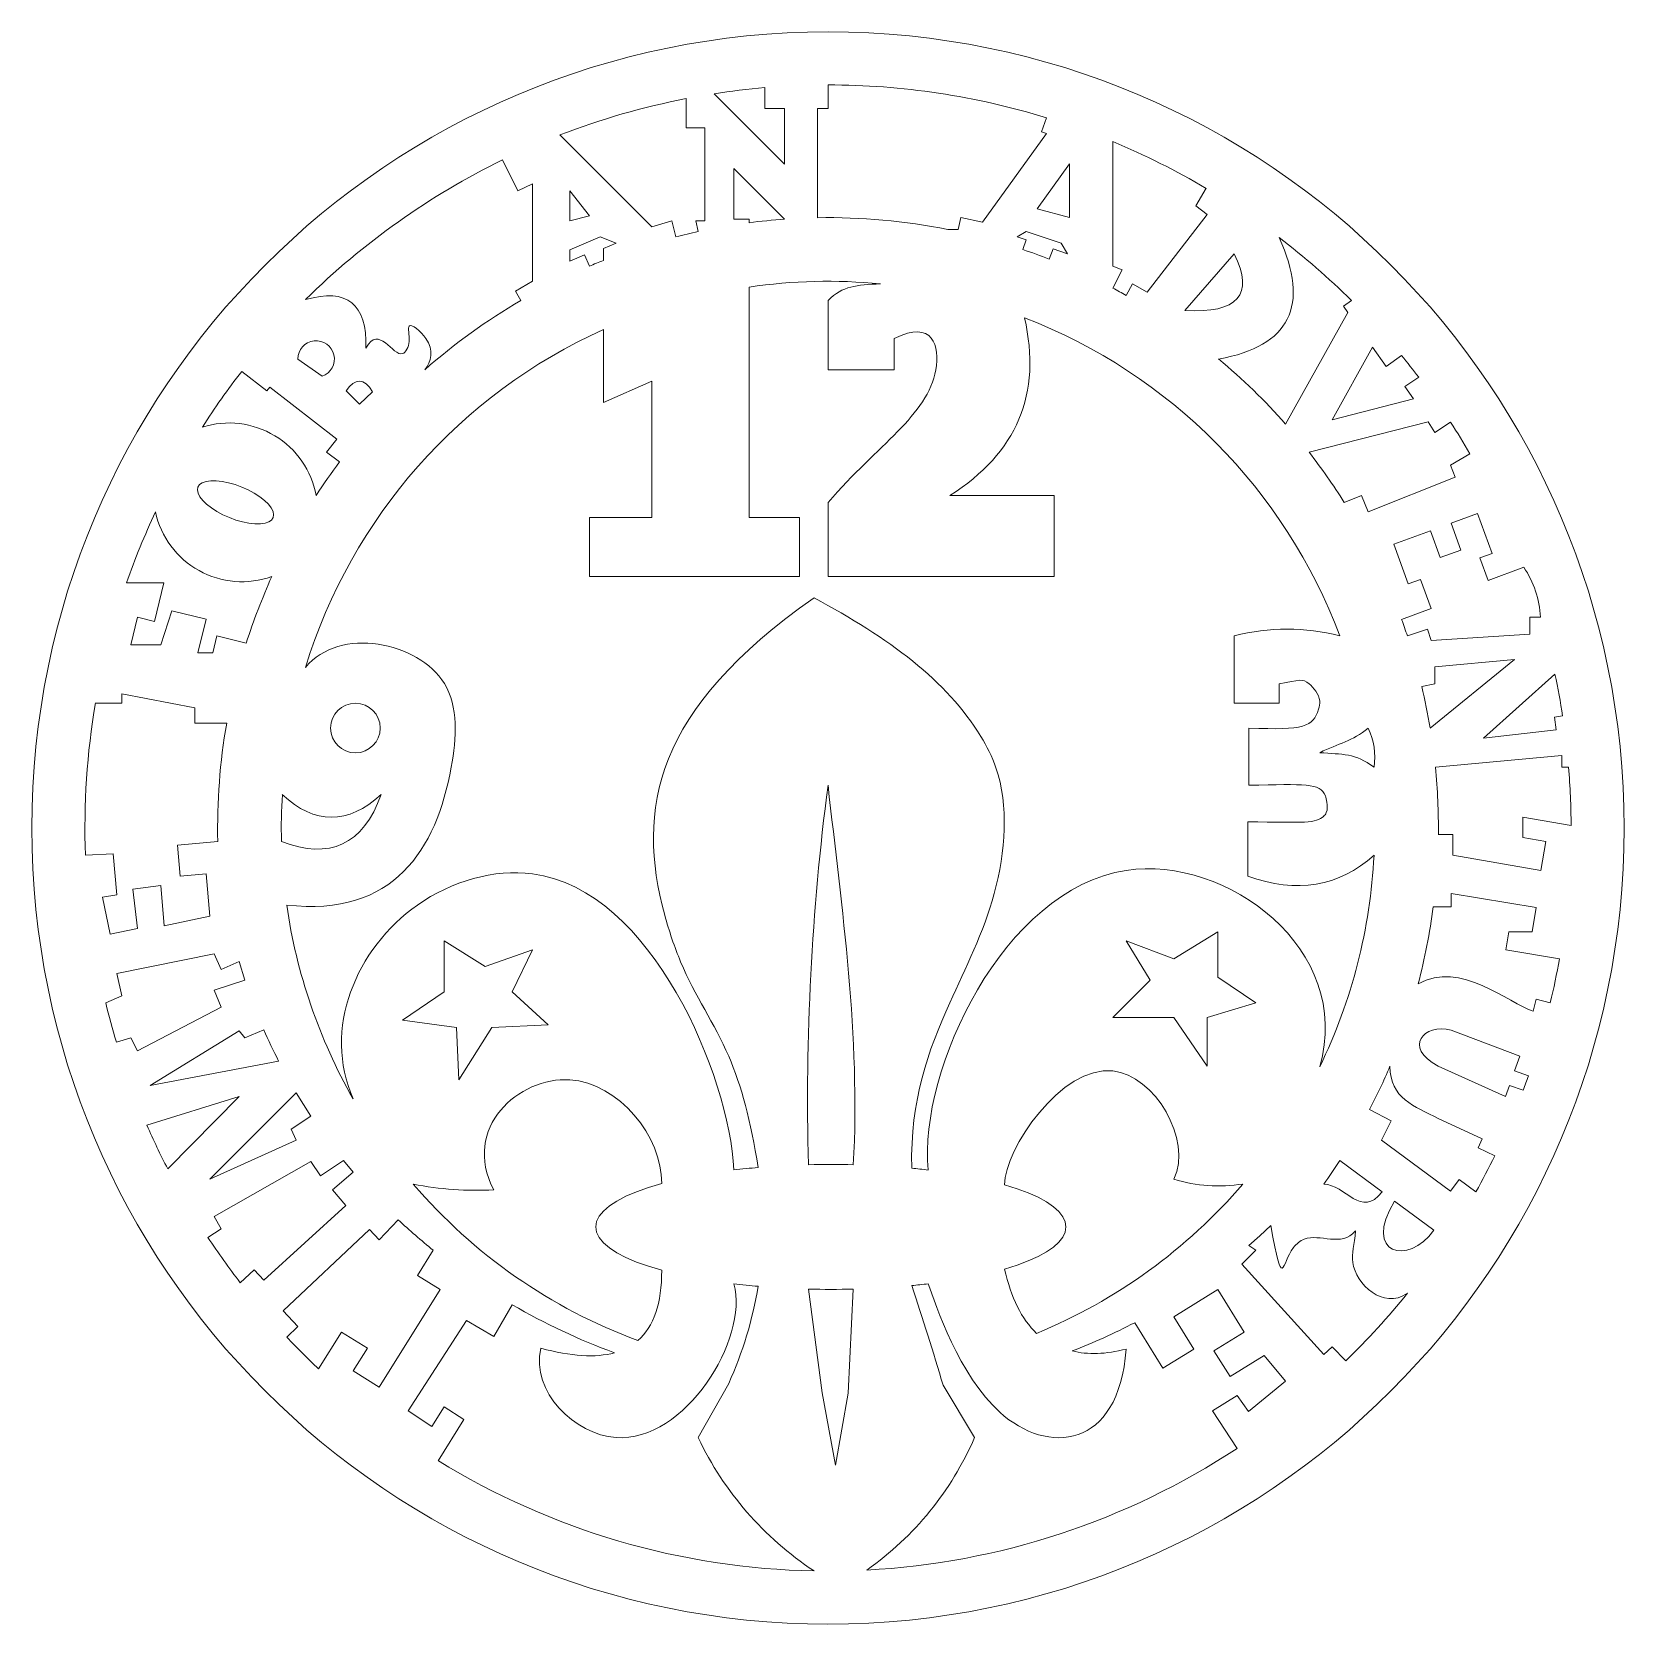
# Model space of a CAD drawing. Header units: millimetres. Extents: x -150 to 150, y -150 to 150.
import ezdxf

# ---------------------------------------------------------------- set-up
doc = ezdxf.new("R2010")
doc.units = ezdxf.units.MM

msp = doc.modelspace()

# ---------------------------------------------------------------- linework, layer by layer
at = {"color": 7, "linetype": 'Continuous', "lineweight": 15}
for p, q in [((-21.47, 138.34), (-8.17, 125.05)), ((-11.92, 135.57), (-11.92, 139.49)), ((0, 140), (0, 135.57)), ((-26.73, 131.93), (-26.73, 137.42)), ((-8.17, 135.57), (-11.92, 135.57)), ((-8.17, 125.05), (-8.17, 135.57)), ((0, 135.57), (-1.96, 135.57)), ((-1.96, 135.57), (-1.96, 114.98)), ((40.25, 131.15), (41.19, 133.8)), ((-50.5, 130.57), (-33.17, 113.24)), ((-23.23, 131.93), (-26.73, 131.93)), ((-23.23, 114.4), (-23.23, 131.93)), ((29.09, 114.12), (41.15, 130.84)), ((41.15, 130.84), (40.25, 131.15)), ((53.64, 129.31), (53.64, 105.85)), ((-61.31, 125.86), (-58.46, 120.02)), ((-17.72, 124.25), (-17.72, 114.71)), ((-8.17, 114.71), (-17.72, 124.25)), ((45.51, 125.12), (39.41, 116.66)), ((45.51, 115), (45.51, 125.12)), ((-58.46, 120.02), (-55.67, 121.38)), ((-55.67, 121.38), (-55.67, 103.01)), ((-44.96, 115.35), (-48.64, 120.02)), ((-48.64, 120.02), (-48.64, 114.4)), ((69.31, 117.23), (71.25, 120.52)), ((71.45, 115.58), (69.31, 117.23)), ((-48.64, 114.4), (-44.96, 115.35)), ((-33.17, 113.24), (-29.43, 114.4)), ((-29.43, 114.4), (-28.65, 111.37)), ((-24.46, 112.37), (-24.9, 114.4)), ((-24.9, 114.4), (-23.23, 114.4)), ((-17.72, 114.71), (-14.88, 114.71)), ((-14.88, 114.71), (-14.88, 114.03)), ((24.55, 112.77), (25.03, 115)), ((25.03, 115), (29.09, 114.12)), ((39.41, 116.66), (45.51, 115)), ((60.16, 100.98), (71.45, 115.58)), ((-48.64, 108.95), (-42.92, 111.37)), ((-42.92, 111.37), (-39.91, 110.16)), ((22.56, 112.77), (24.55, 112.77)), ((35.62, 111.37), (37.36, 112.39)), ((37.32, 110.8), (35.62, 111.37)), ((37.36, 112.39), (43.94, 110.18)), ((-48.64, 106.78), (-48.64, 108.95)), ((-39.91, 110.16), (-42.3, 109.15)), ((-42.3, 109.15), (-42.3, 106.94)), ((36.71, 108.98), (37.32, 110.8)), ((42.41, 109.09), (41.67, 107.18)), ((45.1, 108.18), (42.41, 109.09)), ((43.94, 110.18), (45.1, 108.18)), ((67.21, 97.5), (76.52, 108.18)), ((-45.85, 107.96), (-48.64, 106.78)), ((-44.96, 105.85), (-45.85, 107.96)), ((53.64, 105.85), (55.45, 105.15)), ((55.45, 105.15), (53.64, 101.72)), ((-55.67, 103.01), (-58.88, 101.14)), ((56.18, 100.35), (57.4, 102.53)), ((57.4, 102.53), (60.16, 100.98)), ((-58.88, 101.14), (-57.85, 99.39)), ((-14.88, 58.48), (-14.88, 101.92)), ((0, 86.32), (0, 99.39)), ((98.6, 99.39), (97.11, 98.33)), ((97.94, 97.15), (86.22, 76.1)), ((97.11, 98.33), (97.94, 97.15)), ((-42.3, 93.91), (-42.3, 80.14)), ((12.47, 92.22), (12.47, 86.32)), ((102.59, 90.58), (94.97, 76.89)), ((105.16, 86.95), (102.59, 90.58)), ((-99.87, 88.36), (-95.29, 85.12)), ((108.07, 89), (105.16, 86.95)), ((-110.45, 86.03), (-105.72, 82.34)), ((-42.3, 80.14), (-33.17, 84.18)), ((-33.17, 84.18), (-33.17, 58.48)), ((12.47, 86.32), (0, 86.32)), ((108.65, 83.19), (111.3, 84.92)), ((-105.72, 82.34), (-105.16, 83.06)), ((-105.16, 83.06), (-92.56, 73.24)), ((-90.78, 82.34), (-88.29, 79.86)), ((-88.29, 79.86), (-85.81, 82.16)), ((110.31, 80.84), (108.65, 83.19)), ((94.97, 76.89), (110.31, 80.84)), ((90.63, 70.79), (113.05, 76.55)), ((113.05, 76.55), (114.36, 74.54)), ((114.36, 74.54), (117.29, 76.44)), ((-92.56, 73.24), (-94.48, 70.79)), ((-94.48, 70.79), (-92.03, 68.96)), ((117.29, 68.36), (120.95, 70.5)), ((101.76, 59.55), (118.19, 66.1)), ((118.19, 66.1), (117.29, 68.36)), ((0, 47.38), (0, 61.35)), ((22.97, 62.65), (42.63, 62.65)), ((42.63, 62.65), (42.63, 47.38)), ((97.27, 61.35), (100.52, 62.65)), ((100.52, 62.65), (101.76, 59.55)), ((-44.96, 58.48), (-44.96, 47.38)), ((-33.17, 58.48), (-44.96, 58.48)), ((-5.39, 58.48), (-14.88, 58.48)), ((-5.39, 47.38), (-5.39, 58.48)), ((117.42, 57.41), (122.4, 59.23)), ((119.26, 52.36), (117.42, 57.41)), ((122.4, 59.23), (125.13, 51.74)), ((106.61, 53.48), (113.51, 55.99)), ((113.51, 55.99), (115.34, 50.94)), ((109.33, 45.99), (106.61, 53.48)), ((115.34, 50.94), (119.26, 52.36)), ((125.13, 51.74), (122.83, 50.9)), ((122.83, 50.9), (124.39, 46.63)), ((124.39, 46.63), (131.09, 49.14)), ((-132.15, 46.21), (-125.13, 46.21)), ((-125.13, 46.21), (-126.91, 38.93)), ((-44.96, 47.38), (-5.39, 47.38)), ((42.63, 47.38), (0, 47.38)), ((111.63, 46.83), (109.33, 45.99)), ((113.63, 41.33), (111.63, 46.83)), ((-130.11, 39.71), (-131.38, 34.49)), ((-126.91, 38.93), (-130.11, 39.71)), ((-125.71, 34.49), (-123.61, 40.92)), ((-123.61, 40.92), (-117.16, 39.35)), ((-117.16, 39.35), (-118.7, 33.02)), ((108.07, 39.31), (113.63, 41.33)), ((132.25, 36.51), (132.25, 39.71)), ((132.25, 39.71), (134.25, 39.71)), ((-115.93, 33.02), (-115.16, 36.19)), ((-115.16, 36.19), (-109.6, 34.83)), ((76.52, 36.19), (76.52, 23.55)), ((109.16, 36.19), (112.92, 37.43)), ((112.92, 37.43), (113.63, 35.3)), ((113.63, 35.3), (132.25, 36.51)), ((-131.38, 34.49), (-125.71, 34.49)), ((-118.7, 33.02), (-115.93, 33.02)), ((129.37, 31.75), (113.45, 18.84)), ((114.36, 30.38), (129.37, 31.75)), ((114.36, 27.17), (114.36, 30.38)), ((85, 23.55), (85, 27.17)), ((111.86, 26.69), (114.36, 27.17)), ((136.97, 28.97), (123.5, 16.9)), ((-133.06, 25.27), (-119.27, 22.65)), ((-133.06, 23.55), (-133.06, 25.27)), ((-138, 23.55), (-133.06, 23.55)), ((-119.27, 22.65), (-119.27, 19.77)), ((76.52, 23.55), (85, 23.55)), ((136.89, 20.89), (138.4, 21.12)), ((-119.27, 19.77), (-113.29, 19.77)), ((79.29, 18.84), (79.29, 8.06)), ((123.5, 16.9), (137.17, 18.47)), ((137.17, 18.47), (136.89, 20.89)), ((114.43, 11.43), (138.28, 13.65)), ((138.28, 13.65), (138.28, 11.43)), ((138.28, 11.43), (139.53, 11.43)), ((79.07, 1.17), (79.07, -9.06)), ((130.88, -1.76), (130.88, 2.03)), ((130.88, 2.03), (140, 0.45)), ((-114.97, -2.55), (-122.56, -3.23)), ((114.99, -1.2), (117.7, -1.2)), ((117.7, -1.2), (117.7, -5.12)), ((135.25, -2.52), (130.88, -1.76)), ((134.3, -7.99), (135.25, -2.52)), ((-134.65, -4.85), (-139.91, -5.13)), ((-133.96, -12.6), (-134.65, -4.85)), ((-122.56, -3.23), (-122.04, -9.06)), ((117.7, -5.12), (134.3, -7.99)), ((-122.04, -9.06), (-117.16, -8.63)), ((-117.16, -8.63), (-116.44, -16.63)), ((-125.71, -10.84), (-130.95, -11.5)), ((-130.95, -11.5), (-130.11, -18.95)), ((-125.04, -18.42), (-125.71, -10.84)), ((-136.69, -13.03), (-133.96, -12.6)), ((-135.24, -20.01), (-136.69, -13.03)), ((114.04, -14.83), (117.42, -14.83)), ((117.42, -12.32), (133.41, -14.96)), ((117.42, -14.83), (117.42, -12.32)), ((133.41, -14.96), (132.65, -19.54)), ((-116.44, -16.63), (-125.04, -18.42)), ((-130.11, -18.95), (-135.24, -20.01)), ((65.18, -24.65), (73.45, -19.54)), ((73.45, -19.54), (73.45, -28.08)), ((128.27, -19.54), (127.7, -22.98)), ((132.65, -19.54), (128.27, -19.54)), ((-133.96, -27.43), (-115.62, -23.68)), ((-115.62, -23.68), (-114.31, -26.66)), ((-72.29, -21.28), (-64.6, -26.09)), ((-72.29, -30.89), (-72.29, -21.28)), ((-64.6, -26.09), (-55.67, -22.98)), ((-55.67, -22.98), (-59.5, -30.89)), ((56.18, -21.28), (65.18, -24.65)), ((60.68, -28.68), (56.18, -21.28)), ((127.7, -22.98), (137.81, -24.65)), ((-114.31, -26.66), (-110.93, -25.18)), ((-109.86, -28.68), (-110.93, -25.18)), ((-133.06, -31.62), (-133.96, -27.43)), ((-109.86, -28.68), (-115.62, -30.56)), ((53.64, -35.71), (60.68, -28.68)), ((73.45, -28.08), (80.58, -32.93)), ((-136.07, -32.94), (-133.06, -31.62)), ((-115.62, -30.56), (-114.31, -33.75)), ((-80.16, -36.2), (-72.29, -30.89)), ((-59.5, -30.89), (-52.71, -37.09)), ((80.58, -32.93), (71.45, -35.71)), ((133.41, -32.28), (132.86, -34.53)), ((136.07, -32.93), (133.41, -32.28)), ((-114.31, -33.75), (-130.11, -41.96)), ((65.18, -35.71), (53.64, -35.71)), ((71.45, -44.9), (65.18, -35.71)), ((71.45, -35.71), (71.45, -44.9)), ((-110.93, -38.21), (-127.7, -48.49)), ((-109.86, -39.55), (-110.93, -38.21)), ((-106.31, -38), (-109.86, -39.55)), ((-69.97, -37.57), (-80.16, -36.2)), ((-69.53, -47.44), (-69.97, -37.57)), ((-63.35, -37.57), (-69.53, -47.44)), ((-52.71, -37.09), (-63.35, -37.57)), ((130.34, -43.01), (117.42, -38.11)), ((-131.38, -39.51), (-134.07, -40.32)), ((-130.11, -41.96), (-131.38, -39.51)), ((-127.7, -48.49), (-103.5, -43.94)), ((127.66, -50.61), (114.99, -44.9)), ((129.37, -45.75), (130.34, -43.01)), ((131.99, -46.67), (129.37, -45.75)), ((-128.31, -56.01), (-110.93, -50.61)), ((-110.93, -50.61), (-124.4, -64.22)), ((-100.2, -49.91), (-116.44, -66.15)), ((128.4, -48.49), (127.66, -50.61)), ((130.99, -49.4), (128.4, -48.49)), ((102.03, -53.06), (106.13, -55.19)), ((-101.14, -56.72), (-97.45, -54.27)), ((-100.2, -58.79), (-101.14, -56.72)), ((106.13, -55.19), (104.26, -58.79)), ((114.99, -54.75), (123.28, -58.56)), ((-116.44, -66.15), (-100.2, -58.79)), ((104.26, -58.79), (117.29, -68.41)), ((123.28, -58.56), (122.51, -60.24)), ((-97.45, -62.85), (-115.62, -73.17)), ((-95.61, -65.56), (-97.45, -62.85)), ((-91.31, -62.64), (-95.61, -65.56)), ((-91.31, -62.64), (-89.47, -64.85)), ((96.44, -62.64), (104.39, -68.54)), ((122.51, -60.24), (125.63, -61.77)), ((-89.47, -64.85), (-93.37, -68.17)), ((-93.37, -68.17), (-90.85, -71.13)), ((117.29, -68.41), (118.91, -66.21)), ((118.91, -66.21), (122.07, -68.54)), ((-90.85, -71.13), (-106.31, -85.22)), ((106.73, -70.28), (114.17, -75.79)), ((-115.62, -73.17), (-114.31, -75.49)), ((-84.54, -77.61), (-80.96, -73.81)), ((-114.31, -75.49), (-116.82, -77.15)), ((-102.67, -90.98), (-86.38, -75.66)), ((-86.38, -75.66), (-84.54, -77.61)), ((-74.38, -79.55), (-77.35, -84.29)), ((80.58, -79.55), (77.96, -82.2)), ((80.58, -79.55), (79.29, -78.66)), ((-108.09, -83.27), (-110.73, -85.67)), ((-106.31, -85.22), (-108.09, -83.27)), ((77.96, -82.2), (93.39, -99.18)), ((-73.05, -86.98), (-84.54, -105.38)), ((-77.35, -84.29), (-73.05, -86.98)), ((-3.69, -86.87), (-1.09, -106.43)), ((4.77, -86.87), (3.81, -106.48)), ((65.18, -92.11), (73.45, -86.98)), ((73.45, -86.98), (78.41, -94.97)), ((-59.5, -89.81), (-62.97, -95.78)), ((-99.87, -93.95), (-102.67, -90.98)), ((-68.09, -92.79), (-79.12, -109.84)), ((-62.97, -95.78), (-68.09, -92.79)), ((68.94, -98.17), (65.18, -92.11)), ((-101.97, -95.92), (-99.87, -93.95)), ((-91.66, -94.97), (-96, -101.91)), ((-86.79, -98.01), (-91.66, -94.97)), ((57.79, -93.2), (63.11, -101.78)), ((78.41, -94.97), (72.72, -98.49)), ((-89.47, -102.3), (-86.79, -98.01)), ((63.11, -101.78), (68.94, -98.17)), ((72.72, -98.49), (75.74, -103.36)), ((93.39, -99.18), (94.97, -97.74)), ((94.97, -97.74), (97.56, -100.41)), ((75.74, -103.36), (82.18, -99.37)), ((82.18, -99.37), (86.17, -104.19)), ((-84.54, -105.38), (-89.47, -102.3)), ((-24.46, -114.85), (-18.71, -104.65)), ((27.63, -114.85), (21.7, -105)), ((86.17, -104.19), (79.2, -109.95)), ((-1.09, -106.43), (1.39, -120.07)), ((1.39, -120.07), (3.81, -106.48)), ((77.09, -106.95), (72.43, -109.84)), ((79.2, -109.95), (77.09, -106.95)), ((-79.12, -109.84), (-74.65, -112.74)), ((-74.65, -112.74), (-72.29, -109.08)), ((-72.29, -109.08), (-68.64, -111.45)), ((72.43, -109.84), (77.07, -116.88)), ((-68.64, -111.45), (-73.42, -119.21))]:
    msp.add_line(p, q, dxfattribs=at)
at = {"color": 7, "linetype": 'Continuous', "lineweight": 15, "flags": 128}
for points in [[(-118.71, 64.23), (-118.8, 63.69), (-118.68, 63.07), (-118.34, 62.4), (-117.8, 61.71), (-117.07, 61), (-116.18, 60.3), (-115.14, 59.63), (-114, 59.02), (-112.79, 58.47), (-111.54, 58.02), (-110.29, 57.66), (-109.09, 57.42), (-107.96, 57.3), (-106.94, 57.3), (-106.07, 57.42), (-105.36, 57.67), (-104.84, 58.02), (-104.53, 58.48), (-104.44, 59.02), (-104.56, 59.64), (-104.9, 60.31), (-105.44, 61), (-106.17, 61.71), (-107.06, 62.41), (-108.1, 63.08), (-109.24, 63.69), (-110.45, 64.24), (-111.7, 64.69), (-112.95, 65.05), (-114.15, 65.29), (-115.28, 65.41), (-116.3, 65.41), (-117.17, 65.29), (-117.88, 65.04), (-118.4, 64.69), (-118.71, 64.23)], [(-100.2, -49.91), (-98.85, -52.1), (-97.45, -54.27)], [(-31.33, -66.98), (-33.83, -67.73), (-36.09, -68.53), (-38.07, -69.39), (-39.78, -70.28), (-41.19, -71.21), (-42.3, -72.17), (-43.1, -73.15), (-43.59, -74.15), (-43.75, -75.15), (-43.59, -76.16), (-43.1, -77.15), (-42.3, -78.13), (-41.19, -79.09), (-39.78, -80.02), (-38.07, -80.92), (-36.09, -81.77), (-33.83, -82.58), (-31.33, -83.33)], [(33.27, -83.09), (35.61, -82.35), (37.71, -81.56), (39.57, -80.72), (41.15, -79.85), (42.47, -78.95), (43.5, -78.03), (44.24, -77.08), (44.69, -76.12), (44.84, -75.15), (44.69, -74.19), (44.24, -73.23), (43.5, -72.28), (42.47, -71.35), (41.15, -70.45), (39.57, -69.58), (37.71, -68.75), (35.61, -67.96), (33.27, -67.22)], [(79.29, -78.66), (81.38, -76.81), (83.41, -74.91)]]:
    msp.add_lwpolyline(points, dxfattribs=at)
at = {"color": 7, "linetype": 'Continuous', "lineweight": 15}
for centre, radius in [((0, 0), 150), ((-89.04, 18.84), 4.68)]:
    msp.add_circle(centre, radius, dxfattribs=at)
for centre, radius, start, end in [((0, 0), 140, 94.8851, 98.8219), ((0, 0), 140, 72.8889, 90), ((0, 0), 140, 101.0061, 111.144), ((0, 0), 140, 59.4093, 67.4699), ((0, 0), 140, 115.9728, 134.67), ((0, 0), 115, 94.0761, 97.436), ((0, 0), 115, 78.688, 90.9773), ((0, 0), 115, 102.2797, 104.4263), ((0, 0), 140, 45.2281, 52.6165), ((0, 0), 115, 68.7543, 71.3829), ((0, 0), 115, 111.5818, 113.0128), ((0, 0), 103, 84.5023, 98.3081), ((0, 0), 115, 120.2032, 131.3563), ((0, 0), 115, 60.7594, 62.1948), ((0, 0), 103, 20.568, 68.9312), ((0, 0), 103, 114.2478, 162.9117), ((-96.44, 88.36), 3.44, 289.4464, 180), ((0, 0), 115, 41.4342, 50.2081), ((0, 0), 140, 37.3439, 39.4746), ((0, 0), 140, 142.086, 147.3405), ((-112.87, 59.59), 16.72, 10.5481, 107.3627), ((0, 0), 140, 30.2367, 33.0945), ((0, 0), 115, 32.2436, 37.9916), ((0, 0), 115, 143.1569, 146.9893), ((0, 0), 140, 154.8276, 160.7259), ((-110.4, 63.09), 16.69, 192.2613, 289.6475), ((0, 0), 115, 155.6713, 162.3689), ((0, 0), 115, 18.3402, 19.9894), ((0, 0), 140, 8.6754, 11.9436), ((0, 0), 115, 9.4309, 13.4183), ((0, 0), 140, 170.3156, 182.0995), ((0, 0), 115, 170.1002, 181.2725), ((0, 0), 115, 359.4042, 5.7064), ((0, 0), 140, 0.1853, 4.6848), ((0, 0), 103, 176.4868, 181.4), ((0, 0), 103, 334.1007, 357.1533), ((0, 0), 103, 188.098, 209.6939), ((0, 0), 115, 345.205, 352.5896), ((0, 0), 140, 346.3964, 349.857), ((0, 0), 140, 193.6074, 196.7392), ((-9.85, 4.08), 105.24, 203.5678, 207.1416), ((0, 0), 115, 332.5225, 337.0168), ((0, 0), 140, 339.3367, 340.5254), ((0, 0), 140, 203.5819, 207.3059), ((0, 0), 115, 324.2983, 326.994), ((0, 0), 140, 330.6868, 333.8174), ((-1.39, -200.5), 137.05, 94.9321, 96.8422), ((0.55, -229.58), 166.2, 88.5441, 91.4589), ((2.78, -197.8), 134.33, 83.122, 84.4521), ((0, 0), 103, 220.6624, 249.6476), ((0, 0), 103, 292.4299, 319.3662), ((-1.66, 10.33), 115.62, 226.6955, 231.0218), ((0, 0), 140, 213.4404, 217.7295), ((-1.39, 50.2), 137.05, 263.1578, 265.0679), ((0.55, 79.27), 166.2, 268.5411, 271.4559), ((2.78, 47.49), 134.33, 275.5479, 276.878), ((1.75, 15.41), 121.75, 239.7974, 249.8295), ((0, 0), 140, 314.1751, 321.2335), ((0, 0), 140, 223.2494, 226.7107), ((4.49, 9.54), 115.75, 291.0069, 297.4225), ((0, 0), 140, 272.9957, 303.4011), ((0, 0), 140, 238.3724, 268.9216)]:
    msp.add_arc(centre, radius, start, end, dxfattribs=at)
for points in [[(85, 111.24), (90.85, 98.4), (87.05, 90.77), (73.6, 88.36)], [(76.52, 108.18), (80.37, 100.48), (77.26, 96.92), (67.21, 97.5)], [(0, 99.39), (2.84, 102.2), (5.35, 102.27), (9.87, 102.53)], [(-98.42, 99.56), (-90.62, 101.79), (-86.83, 98.75), (-87.05, 90.43)], [(22.97, 62.65), (35.63, 70.66), (40.31, 81.82), (37.03, 96.11)], [(-90.78, 82.34), (-89.06, 84.86), (-87.41, 84.8), (-85.81, 82.16)], [(131.09, 49.14), (132.99, 46.28), (134.04, 43.14), (134.25, 39.71)], [(76.52, 36.19), (83.18, 37.91), (89.82, 37.91), (96.43, 36.19)], [(101.76, 18.84), (98.85, 16.33), (96.15, 15.97), (92.66, 14.19)], [(101.76, 18.84), (102.87, 16.49), (103.24, 14.02), (102.87, 11.43)], [(92.66, 14.19), (96.94, 13.87), (99.33, 14.13), (102.87, 11.43)], [(-102.97, -2.52), (-93.89, -6.08), (-87.62, -3.14), (-84.17, 6.31)], [(-102.81, 6.31), (-96.69, 0.6), (-90.48, 0.6), (-84.17, 6.31)], [(-3.69, -63.43), (-4.32, -39.49), (-3.09, -15.66), (0, 8.06)], [(4.77, -63.43), (6.13, -39.41), (2.6, -14.99), (0, 8.06)], [(79.07, -9.06), (88.35, -12.41), (96.28, -11.09), (102.87, -5.12)], [(132.86, -34.53), (128.32, -33.08), (119.07, -24.76), (111.19, -29.37)], [(114.99, -44.9), (108.2, -41.28), (112.28, -36.76), (117.42, -38.11)], [(105.87, -44.9), (105.91, -50.98), (110.45, -52.37), (114.99, -54.75)], [(-78.13, -67.11), (-73.12, -68.08), (-68.06, -68.44), (-62.97, -68.17)], [(65.18, -66.17), (69.4, -67.46), (73.73, -67.76), (78.17, -67.08)], [(104.39, -68.54), (100.54, -73.72), (97.45, -67.14), (93.39, -67.11)], [(106.73, -70.28), (100.69, -80.35), (109.25, -82.55), (114.17, -75.79)], [(-31.33, -83.33), (-31.32, -89.54), (-32.82, -93.95), (-35.82, -96.57)], [(33.27, -83.09), (34.49, -88.51), (36.5, -92.55), (39.3, -95.21)], [(-18.71, -104.65), (-16.07, -98.79), (-14.22, -92.69), (-13.17, -86.35)], [(21.7, -105), (19.82, -98.7), (17.84, -92.44), (15.77, -86.21)], [(-40.23, -98.87), (-43.79, -99.85), (-48.42, -99.56), (-54.11, -98.01)], [(45.98, -98.52), (48.94, -99.28), (52.34, -99.16), (56.18, -98.17)], [(-24.46, -114.85), (-19.5, -125.18), (-12.22, -133.56), (-2.63, -139.98)], [(27.63, -114.85), (23.15, -125.05), (16.38, -133.37), (7.32, -139.81)]]:
    msp.add_open_spline(points, degree=3, dxfattribs=at)
for points, knots in [([(-87.05, 90.43), (-84.66, 94.99), (-81.07, 86.64), (-78.43, 91.68), (-79.8, 96.05), (-74.05, 91.58), (-74.66, 87.84), (-75.99, 86.32)], [0, 0, 0, 0, 0.333581, 0.447143, 0.572727, 0.743764, 1, 1, 1, 1]), ([(12.47, 92.22), (19.84, 95.92), (23.51, 80.5), (9.44, 72.23), (0, 61.35)], [0, 0, 0, 0, 0.337708, 1, 1, 1, 1]), ([(-13.17, -63.96), (-14.54, -55.14), (-18.31, -41.09), (-26.53, -29.59), (-36.71, 0.76), (-32.76, 22.26), (-2.63, 43.38)], [0, 0, 0, 0, 0.171801, 0.36692, 0.44974, 1, 1, 1, 1]), ([(15.77, -64.09), (15.51, -51.11), (21.15, -35.74), (32.86, -12.8), (34.26, 6.84), (24.36, 26.37), (11.45, 35.79), (-2.63, 43.38)], [0, 0, 0, 0, 0.255198, 0.436373, 0.626802, 0.683165, 1, 1, 1, 1]), ([(-98.45, 30.27), (-92.01, 38.05), (-68.99, 33.57), (-70.92, 0.61), (-81.79, -16.85), (-101.97, -14.51)], [0, 0, 0, 0, 0.325114, 0.503431, 1, 1, 1, 1]), ([(85, 27.17), (88.86, 27.88), (89.79, 28.43), (93.02, 24.6), (91.58, 19.19), (89.83, 18.35), (79.29, 18.84)], [0, 0, 0, 0, 0.250538, 0.416514, 0.49146, 1, 1, 1, 1]), ([(79.29, 8.06), (89.88, 8.23), (93.11, 8.6), (94.09, 4.72), (94.13, 3.04), (92.24, 0.86), (89.92, 1.01), (79.07, 1.17)], [0, 0, 0, 0, 0.454939, 0.517383, 0.612543, 0.661994, 1, 1, 1, 1]), ([(18.87, -64.43), (17.06, -45.59), (46.1, 16.41), (98.97, -22.75), (92.66, -44.99)], [0, 0, 0, 0, 0.549576, 1, 1, 1, 1]), ([(-17.72, -64.42), (-18.65, -46.76), (-37.71, -0.37), (-85.52, -14.25), (-95.27, -37.93), (-89.47, -51.02)], [0, 0, 0, 0, 0.526525, 0.694839, 1, 1, 1, 1]), ([(33.27, -67.22), (33.25, -60.54), (52.73, -31.78), (68.7, -58.7), (65.18, -66.17)], [0, 0, 0, 0, 0.550798, 1, 1, 1, 1]), ([(-31.33, -66.98), (-31.25, -58.13), (-47.92, -37.52), (-69.08, -56.52), (-62.97, -68.17)], [0, 0, 0, 0, 0.489251, 1, 1, 1, 1]), ([(83.41, -74.91), (85.8, -87.72), (85.31, -80.68), (91.66, -75.6), (96.71, -79.08), (99.36, -75.91)], [0, 0, 0, 0, 0.461364, 0.573068, 1, 1, 1, 1]), ([(99.36, -75.91), (99.24, -78.51), (97.19, -83.61), (104.54, -90.87), (109.16, -87.66)], [0, 0, 0, 0, 0.310219, 1, 1, 1, 1]), ([(-17.72, -85.88), (-14.9, -96.26), (-34.3, -127.61), (-55.96, -106.21), (-54.11, -98.01)], [0, 0, 0, 0, 0.62212, 1, 1, 1, 1]), ([(18.87, -85.87), (20.27, -89.83), (30.07, -119.06), (54.75, -117.16), (56.18, -98.17)], [0, 0, 0, 0, 0.457503, 1, 1, 1, 1])]:
    msp.add_open_spline(points, degree=3, knots=knots, dxfattribs=at)

doc.saveas('drawing.dxf')
